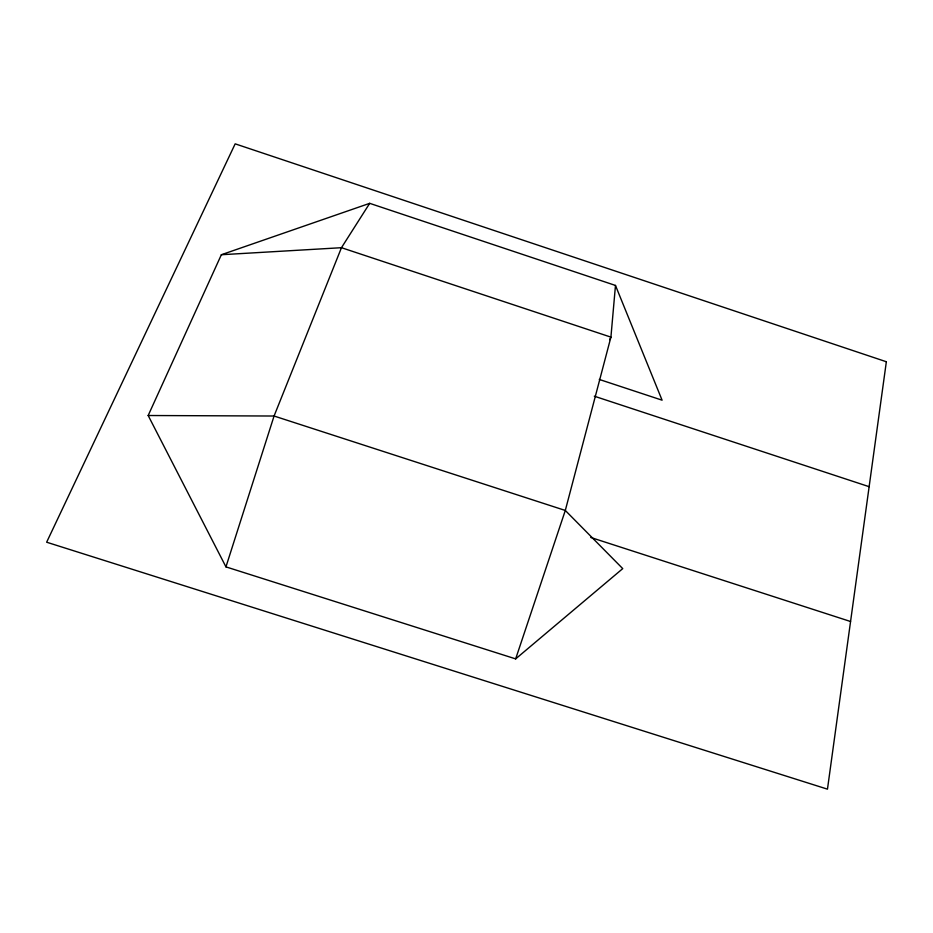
<?xml version="1.0" encoding="UTF-8"?>
<svg xmlns="http://www.w3.org/2000/svg" width="933" height="933" viewBox="0 0 933 933"><rect width="100%" height="100%" fill="white"/><g stroke="black" fill="none" stroke-linecap="round" stroke-linejoin="round"><path stroke-width="1.4" d="M615.477 285.44L610.917 337.128L565.305 510.456L515.657 658.885L225.949 566.879L148.172 415.512L221.354 254.732L369.69 203.336L615.477 285.44L662.08 400.175L599.266 379.439M225.949 566.879L274.069 416.025L341.466 247.7L369.69 203.336M609.634 339.682L610.917 337.128L341.466 247.7L221.354 254.732M515.657 658.885L622.743 568.617L565.305 510.456L274.069 416.025L148.172 415.512M590.776 537.478L850.558 621.506M594.309 396.198L869.136 486.688M886.35 361.747L827.466 789.155L46.65 542.213L235.174 143.845L886.35 361.747"/></g></svg>
